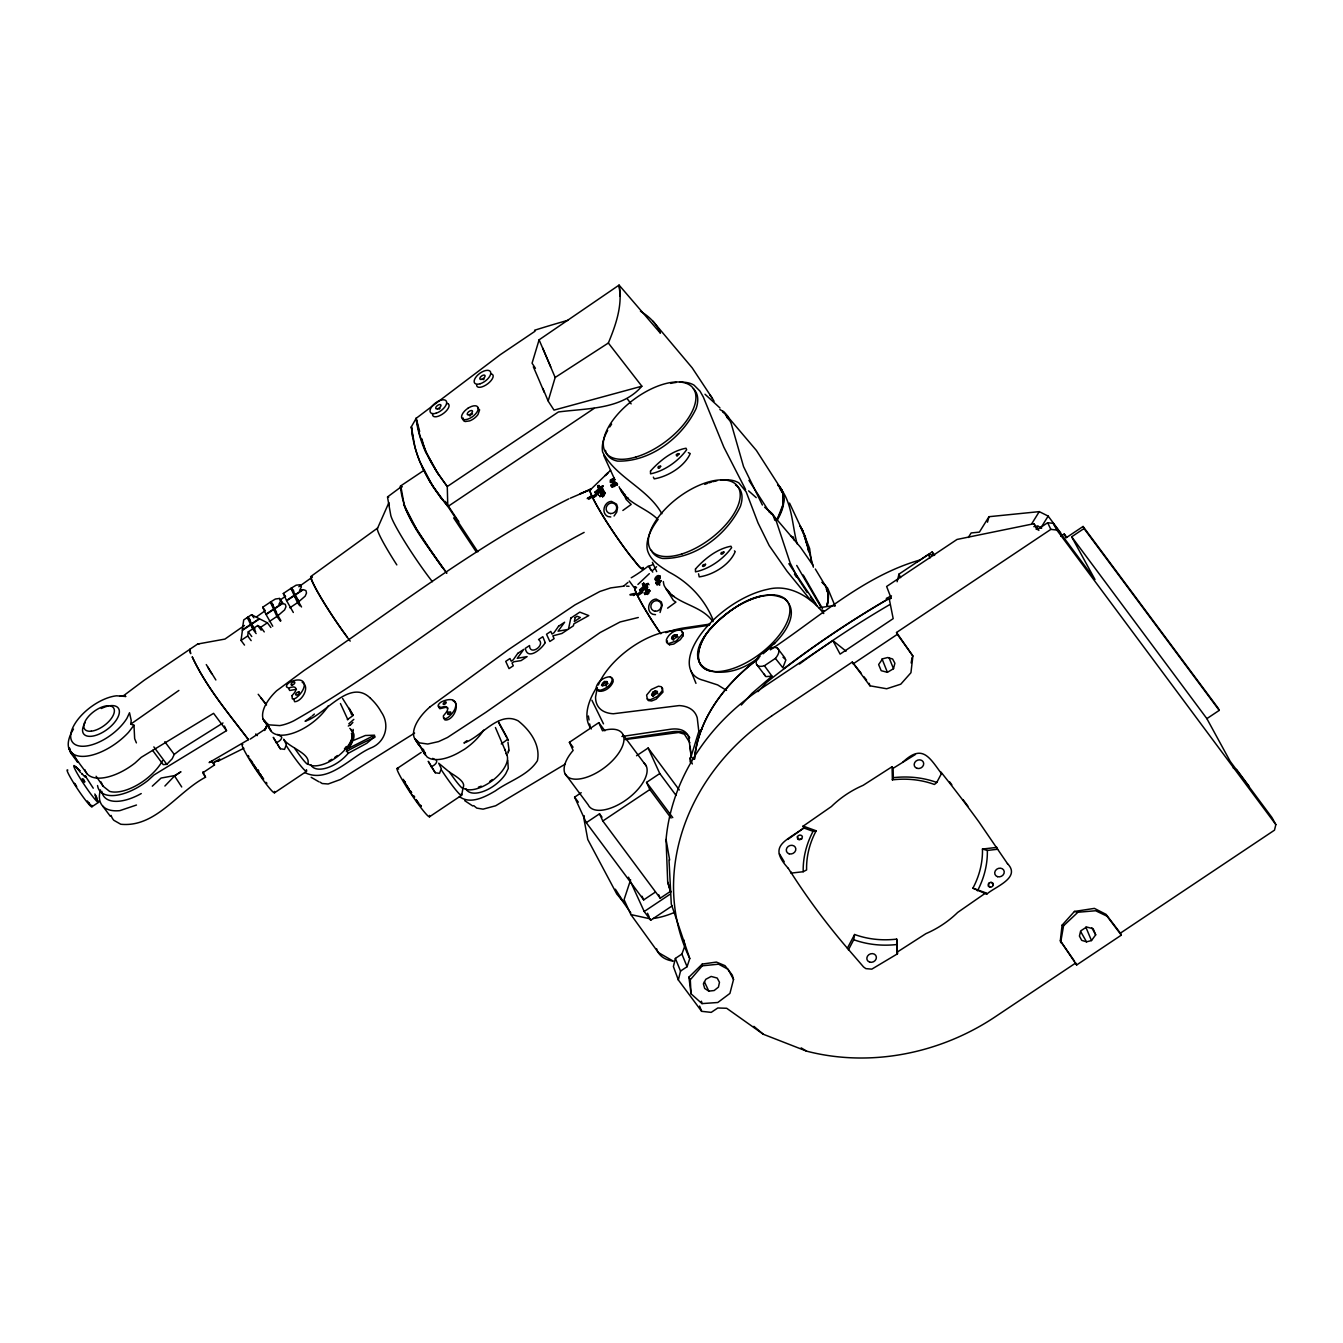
<?xml version="1.0" encoding="UTF-8"?>
<svg xmlns="http://www.w3.org/2000/svg" width="1343" height="1343" viewBox="0 0 1343 1343"><rect width="100%" height="100%" fill="white"/><g stroke="black" fill="none" stroke-linecap="round" stroke-linejoin="round"><path stroke-width="1.5" d="M682.932 635.978L682.177 631.311L680.632 630.169C674.572 629.498 668.545 634.198 666.397 639.688L666.481 642.072L669.536 644.758L673.75 644.069L680.297 639.637L682.932 635.978L683.201 632.704L681.572 631.411M189.883 651.254L190.672 653.638L189.9 649.24L197.639 644.036L224.919 639.083L244.46 625.469M691.024 993.803L690.302 979.752L702.271 965.818L702.288 964.056L716.423 962.075L725.002 965.667L732.304 975.136L733.53 979.5L729.92 993.417L717.8 1002.499L701.986 1003.607L691.024 993.803L688.909 977.15L702.288 964.056M667.337 640.93L667.303 643.179L669.536 644.758M652.916 696.396L652.832 692.233L655.283 690.839L657.6 692.048L651.624 694.667L652.916 696.396L656.139 693.576L657.818 693.576M374.966 736.384L366.807 743.267L348.139 753.356L346.41 749.394L374.563 735.192L365.38 735.494L353.461 740.429L353.562 733.547M612.895 481.482L613.012 482.657M348.777 747.816L352.856 739.808L352.705 731.012M535.437 368.318L532.063 363.214L539.097 339.829L619.073 285.102C622.85 304.928 615.883 324.922 608.345 343.019L555.163 377.467L548.145 401.07L554.004 410.119L641.853 386.213L608.345 343.019M655.837 580.881L657.55 578.044A2.401 1.158 -36.6 0 1 659.195 577.289L660.001 577.423M606.113 686.055L606.918 681.572L604.501 681.522L601.58 685.199L602.47 685.988L604.501 681.522L608.01 683.453L603.762 685.618L601.58 685.199M1060.315 940.771L1062.095 925.176L1074.45 911.444L1094.377 908.388L1106.061 914.365L1120.381 933.15L1121.304 935.148L1076.65 964.979L1060.315 940.771L1074.551 961.286M797.389 836.79L797.624 838.855L799.589 839.761L801.67 838.888L802.409 836.823A2.686 2.333 -24.6 0 0 797.389 836.79L798.43 839.509L801.67 838.888M1120.381 933.15L1274.49 830.159L1275.85 824.602L1056.823 530.049L1050.847 529.377L896.536 632.486L912.887 656.022L910.94 672.725L900.767 684.191L886.665 688.758L869.945 685.803L852.285 662.065L771.503 716.071M993.149 885.373L992.897 883.308L990.933 882.401M288.644 688.606L289.702 690.47L296.45 689.328M614.825 481.936L614.557 483.581L616.521 482.892L616.353 484.051L614.389 484.722L614.187 486.401L612.828 486.871L613.046 485.159L611.099 485.864L612.123 487.24L611.266 484.756L613.214 484.051L613.482 482.422L614.825 481.936L616.017 483.53L614.305 485.528L613.214 484.051M659.111 582.392L658.909 584.087L657.55 584.558L657.768 582.845L655.82 583.55L659.547 579.605L659.279 581.25L661.243 580.579L659.111 582.392L659.715 585.195L657.768 582.845M244.51 645.093L241.035 640.426L242.412 630.371L250.755 624.797L254.347 629.38M610.612 470.235L589.913 490.279A49.993 4.499 56.2 0 0 591.256 494.593L593.119 497.917L596.544 495.617M136.398 742.88L134.653 738.633L133.981 725.254L130.707 724.162L131.228 720.503L129.516 712.747L126.913 718.354A35.506 17.241 -36.6 0 1 85.331 746.137A35.506 17.241 -36.6 0 1 75.007 723.592A35.506 17.241 -36.6 0 1 116.589 695.808L125.873 696.48L123.338 695.875L144.373 680.112L190.118 649.139M251.158 640.645L247.683 635.978L248.27 631.831L252.669 628.91L250.755 624.797M611.099 485.864L611.266 484.756M848.39 949.87L853.745 939.714L854.618 934.493A89.863 78.146 -24.6 0 0 896.688 939.11L897.426 953.849L871.808 969.142L865.849 968.622L863.549 966.943L847.366 948.208A887.471 771.654 -24.6 0 1 790.54 871.775L791.312 873.084L803.198 871.725L806.606 869.928A89.863 78.146 -24.6 0 1 816.158 830.797L803.215 826.113L831.401 806.539A92.617 80.53 -24.6 0 1 863.146 785.319L892.071 766.735L893.112 768.314L893.33 777.681L892.373 779.863A89.863 78.146 -24.6 0 1 934.459 784.48L936.776 782.449L941.443 773.618L940.99 772.091L949.266 782.566A1769.638 1538.692 -24.6 0 1 978.913 821.882L1007.552 863.75M911.158 662.989L912.149 657.214M1060.634 942.635L1063.555 925.78L1077.909 912.25L1095.653 910.755L1107.018 916.178L1121.304 935.148M508.309 751.912L508.594 750.267M293.446 698.645L294.654 701.717C302.074 701.583 310.502 686.558 302.209 682.345M461.69 794.989L463.05 787.905A23.973 2.166 56.2 0 1 449.636 772.275L438.691 763.227L441.327 768.666M698.545 573.83L699.216 576.886C713.2 574.972 729.853 564.731 735.209 551.587L734.436 550.882M827.389 605.592L828.362 594.68L826.348 588.57M826.935 605.458L827.708 602.084M613.869 480.744C613.533 476.95 609.453 482.255 612.828 480.358M658.59 578.43C657.801 575.274 655.166 578.564 656.677 579.236C651.556 582.358 658.473 570.909 660.303 577.759M683.755 939.831L684.947 945.741L681.891 954.05L675.378 958.415L673.397 966.574L678.349 979.987L701.634 1011.329L711.219 1012.37L717.783 1007.989L726.681 1008.274L763.344 1034.278L806.555 1051.133A214.393 186.408 -24.6 0 0 995.146 1016.852L1075.743 962.981L1076.65 964.979M678.349 979.987L680.515 971.09L675.378 958.415M897.124 581.754L898.971 574.132L928.382 554.491L934.527 555.163M678.03 636.649L673.8 638.815L673.464 640.175L671.618 638.412L672.356 636.481L674.539 634.735L676.956 634.769L677.057 635.709L672.356 636.481M893.498 668.713L894.891 663.257L892.625 659.01L887.79 657.516L882.636 658.809L878.624 664.55L881.176 670.677L887.404 672.323L893.498 668.713L889.251 658.204M655.988 582.442L657.096 583.92L660.739 581.217M987.491 522.209L988.985 516.702L1039.264 511.633L1048.161 516.081L1060.668 532.902M676.335 636.901L676.956 634.769M611.149 482.758L612.358 480.794L610.226 482.288L610.36 479.955L614.372 477.957M692.988 758.929L691.125 756.445L698.813 731.398L697.252 717.951A63.591 30.872 -36.7 0 0 692.501 710.262A60.737 29.496 -36.7 0 0 679.205 705.579L613.365 713.754A58.236 28.27 -36.6 0 1 595.57 696.967L597.282 687.784L597.4 690.184L598.961 691.276C605.021 691.897 611.015 687.23 613.147 681.74L613.063 679.357L610.075 676.721C603.981 677.006 597.887 681.27 596.191 687.247L597.232 689.748L600.522 690.218C605.962 688.724 612.475 684.544 612.257 678.265L610.075 676.721M630.622 879.783L624.059 899.676L630.874 914.566L658.255 952.489L673.229 961.118A66.865 32.484 -36.6 0 1 656.559 948.678M680.515 971.09L687.079 966.708L689.765 958.549A214.276 186.308 -24.6 0 1 771.537 716.104M507.939 753.138L509.047 749.847M656.139 693.576L657.012 691.108M388.916 502.584L377.652 528.017L310.686 576.617A47.995 4.314 56.2 0 0 350.187 641.131M264.588 730.307L267.207 724.683M222.988 722.97L180.449 749.663L174.237 754.413L172.223 758.728L166.834 764.352L163.191 764.62L152.582 750.351M264.504 730.491L267.005 725.136M447.169 712.747L447.807 711.404M652.832 692.233L651.624 694.667L653.453 695.154M274.106 608.748L270.917 601.765L275.382 599.012L279.378 598.458L280.821 600.539L278.958 604.249L282.131 603.393L274.106 608.748L276.289 611.938M776.842 520.278L782.885 504.867L782.835 494.476M847.366 948.208L854.618 934.493M439.698 706.317L439.228 707.408A9.149 3.525 -32.5 0 0 439.849 708.718L445.926 707.308L447.823 708.13M777.177 520.194C782.298 511.515 786.713 500.1 781.425 490.514M214.746 761.783L218.724 760.809L219.748 759.03L213.436 762.673L211.489 761.347L209.122 762.589L248.438 739.657C229.368 714.459 206.15 686.978 192.183 656.777C206.302 687.213 228.327 713.083 248.438 739.657M535.085 331.201L500.284 354.686L416.196 418.294L411.361 426.772L412.654 436.844A521.252 234.891 2.7 0 0 419.99 461.958L432.664 486.015L447.924 506.496L477.856 551.822M660.051 612.509L662.284 605.038L661.293 601.832L656.19 599.062C648.669 599.297 645.53 611.082 652.698 614.255L655.502 614.658M968.32 537.485L971.14 532.953L979.4 532.113L988.985 516.702M1031.827 523.619L1039.264 511.633M1036.091 529.226L1037.971 526.204L1041.681 528.068M1040.724 528.084L1048.161 516.081M988.868 883.274L988.498 886.246L990.462 887.169M682.16 634.433L676.268 640.93L668.864 643.515M1091.473 940.57L1095.687 934.829L1093.152 928.718L1086.588 927.006L1080.645 930.934L1079.419 936.088L1081.686 940.335L1086.521 941.829L1091.473 940.57L1085.832 927.106M672.507 639.184L674.539 634.735L677.057 635.709M133.981 725.254L128.542 732.321A42.691 20.733 -36.6 0 1 81.218 756.344A42.691 20.733 -36.6 0 1 73.462 729.115M181.725 786.981L174.573 776.002L180.936 771.755L174.926 775.532L164.904 786.024M263.866 720.184C285.807 751.912 249.093 699.703 269.49 727.755M352.89 722.433L350.456 725.019M773.82 644.086C785.034 633.359 800.378 612.156 784.547 598.777C760.826 586.941 734.42 606.6 717.112 621.775C668.059 668.613 722.517 688.724 760.02 656.358M741.336 705.025L751.996 693.307L771.973 676.15L764.402 665.742A13.312 6.463 -36.6 0 1 756.394 663.979A13.312 6.463 -36.6 0 1 760.373 654.578L769.707 648.35A13.312 6.463 -36.6 0 1 778.42 649.257A13.312 6.463 -36.6 0 1 775.398 658.389L764.402 665.742M757.956 691.628L766.517 682.479A885.977 770.345 -24.6 0 1 887.119 599.7L890.862 598.021M774.995 642.743L763.21 653.756M608.144 472.602L605.072 475.64L607.607 473.139M652.866 570.288L656.559 566.746M649.357 573.646L637.908 584.457M641.853 386.213C621.658 409.85 586.673 408.171 558.386 411.982L447.269 486.535L447.79 506.294L440 496.557A520.496 234.437 2.8 0 1 414.92 446.95L411.361 426.772L412.654 436.844M614.053 516.031L616.756 512.086L617.562 507.352L616.571 504.162L611.468 501.375C603.947 501.611 600.808 513.412 607.976 516.568L610.78 516.971M152.296 786.159L161.093 778.05L174.926 775.532M353.83 719.378L348.794 723.827M805.414 536.999L804.759 535.521L803.853 536.344L805.414 536.999L789.516 503.054M623.454 586.287L627.987 582.392M70.709 752.919L69.383 747.95L70.709 752.919L77.659 762.253L78.448 761.85M660.101 575.727L660.051 578.195M429.861 707.006L508.728 649.458L574.989 604.887L599.901 591.457L610.662 587.915L623.907 586.119M755.354 660.991C724.481 685.031 698.075 719.244 694.432 759.349C698.175 717.766 726.227 682.68 758.694 658.506M602.99 494.207L603.914 495.852L602.587 496.725L603.695 495.567L602.99 494.207L604.803 492.797L604.367 491.941L602.537 493.351L603.057 494.14L605.021 492.831M647.175 594.227L649.089 589.627L647.259 591.038L647.779 591.827L649.743 590.517L648.635 593.522L647.309 594.412L646.453 592.867L644.925 594.647M597.685 486.25L599.23 485.78L600.052 487.576L598.777 488.432L597.685 486.25L598.777 488.432M642.407 583.936L643.952 583.45L642.407 583.936L643.498 586.102M603.057 494.14L601.916 492.109L600.657 493.066L602.117 495.685L599.918 496.591L601.731 495.181L602.453 496.541M599.918 496.591L601.295 494.308M644.64 594.278L646.638 589.778L647.779 591.827M598.189 487.643L599.448 486.67L598.911 485.293M642.911 585.313L644.17 584.339L643.633 582.98M599.968 487.593L601.379 486.519L602.52 488.281L595.805 493.771L594.865 492.209L599.968 487.593L600.774 488.667M597.702 491.185L600.59 488.986L601.966 491.286L598.34 492.243L597.702 491.185L601.093 490.094M602.017 487.895L603.779 491.152L602.017 487.895L603.309 485.763L601.379 486.519M594.865 492.209L602.973 489.943M644.69 585.279L646.101 584.188L647.242 585.951L640.527 591.457L639.587 589.896L644.69 585.279L645.496 586.354M649.022 584.776L648.031 583.45L646.101 584.188M642.424 588.855L645.311 586.673L646.688 588.973L643.062 589.913L642.424 588.855L645.815 587.781M639.587 589.896L646.268 588.721L647.695 587.63L646.738 585.582L648.031 583.45M592.246 496.759L597.165 493.032L598.256 494.476M597.165 493.032L597.568 493.888L592.649 497.632A50.077 4.499 56.2 0 0 605.827 520.614L608.261 524.425A50.715 4.566 56.2 0 0 640.242 567.418L641.484 568.593A50.698 4.566 56.2 0 0 643.23 567.418C641.232 572.722 633.51 558.016 631.042 556.673A50.044 4.499 56.2 0 1 605.827 520.614A50.698 4.566 56.2 0 1 592.028 496.306L587.21 498.589L591.659 495.517A50.698 4.566 56.2 0 1 590.903 489.372L570.271 498.203M636.968 594.445L641.887 590.702L642.978 592.162L637.841 595.604L635.978 592.263A49.993 4.499 56.2 0 1 634.635 587.965L635.071 587.042L636.548 587.714M387.674 496.826L400.953 486.989M348.29 726.059L350.405 724.767M770.378 649.827C818.491 618.082 863.331 576.164 919.854 560.031M501.275 743.938L507.855 739.187M589.997 489.624L590.97 489.507M787.77 839.459L803.836 827.976L813.069 831.317L816.158 830.797M803.836 827.976L803.215 826.113L803.836 827.976C784.748 841.708 767.743 845.956 788.375 868.451M256.362 616.991L264.856 610.947M280.133 600.052L285.236 596.426M298.834 586.74L312.415 577.054A46.971 4.23 56.2 0 0 319.718 595.436A46.971 4.23 56.2 0 0 347.249 637.069M347.333 719.63L352.386 716.037M996.959 847.383L982.455 849.045A89.863 78.146 -24.6 0 1 972.903 888.176L986.702 894.186C994.441 886.934 1021.603 877.886 1007.435 863.583M178.888 690.436L130.707 724.162M308.789 718.606L305.079 721.225C324.956 715.399 349.65 677.493 370.483 698.293M986.702 894.186L985.863 892.86L957.677 912.434A92.617 80.53 -24.6 0 1 925.915 933.654L896.99 952.237L897.426 953.849L896.688 939.11M277.464 616.084L284.582 609.923L285.975 606.7L285.304 604.333L282.718 603.41L274.257 609.067L280.939 620.751M298.045 602.319L305.163 596.158L306.506 593.069L305.952 590.601L303.333 589.627L294.839 595.302L301.52 606.986M306.422 771.436L274.509 792.806M461.404 795.425L429.491 816.796M255.606 631.579L251.41 624.344L259.602 618.871L267.391 622.799L270.866 627.483M299.069 601.782L294.285 595.671L286.647 600.791L293.328 612.475M447.924 506.496L594.143 408.39M588.687 499.361L592.582 496.759L592.934 497.548L591.659 495.517M203.011 771.755L205.513 777.228C177.444 791.866 155.704 827.792 120.786 824.249L113.87 820.321A49.003 23.788 -36.6 0 1 111.116 815.386M633.527 595.553L636.381 593.186A50.698 4.566 56.2 0 1 636.448 587.546M400.466 486.065L424.489 470.016M247.364 617.495L243.721 619.929L242.26 630.018L250.57 624.461L247.364 617.495L250.839 622.162M251.259 624.008L248.052 617.025L251.577 614.674L259.216 618.703L251.259 624.008L254.7 628.692M270.363 602.134L273.552 609.118L265.914 614.221L262.708 607.237L270.363 602.134L273.838 606.801M290.944 588.368L294.151 595.369L286.495 600.472L283.306 593.488L290.944 588.368L293.261 591.491M294.705 594.999L302.712 589.644L299.539 590.5L301.403 586.908L300.077 584.742L296.132 585.195L291.498 588.016L297.945 599.75M253.29 628.474L257.705 625.519L260.777 627.231L264.252 631.898M241.035 640.426L247.683 635.978M260.777 627.231L267.391 622.799M269.272 621.557L276.91 616.437L273.703 609.437L266.065 614.557L272.747 626.224M289.853 607.791L297.491 602.688L294.285 595.671M91.995 806.707L98.61 802.275M597.954 486.619L599.23 485.78M599.482 495.718L601.798 494.996L601.311 493.939L602.571 493.099M603.427 494.812L605.34 493.536L604.367 491.941M250.218 739.103L266.233 728.41M213.436 762.673L214.494 764.973L202.726 772.829L205.513 777.228M643.062 589.913L646.168 587.831L644.925 585.817M644.204 593.405L646.52 592.666L646.033 591.625L647.292 590.786M397.243 768.431L421.215 752.399M421.836 749.528L424.254 753.121L425.093 752.567M424.623 753.927L425.462 753.356L415.138 739.17L426.889 756.747A37.99 18.449 -36.6 0 0 458.232 752.919L464.527 749.243A38.393 18.651 -36.6 0 0 483.698 730.105M598.793 722.652L602.52 730.793A35.069 17.023 -36.6 0 1 620.886 749.528A35.069 17.023 -36.6 0 1 576.5 779.192A35.069 17.023 -36.6 0 1 573.125 750.452L569.398 742.31L598.793 722.652L604.887 730.844M916.614 562.331L932.176 551.923L934.543 555.112M655.266 892.155L643.7 899.877L586.287 822.671L574.603 797.154L581.217 792.723M636.532 755.756L648.115 748.017L679.306 789.986M846.04 651.17L832.912 640.645L760.44 689.077A207.947 180.818 -24.6 0 0 666.061 839.493L667.689 882.049L670.543 892.021M698.813 731.398L702.271 729.064M586.287 822.671L599.515 813.824L602 817.182M671.064 818.088L649.844 789.55L646.554 782.381L659.782 773.534L648.115 748.017M690.168 762.018L690.084 758.124L691.292 756.344M1060.785 536.26L1064.244 533.96L1066.023 537.855L1083.079 526.473L1084.019 528.538L1071.664 536.797L1094.981 579.538L1053.197 523.334L1047.658 522.729L1037.316 529.629L1033.892 523.72L957.022 539.45L886.632 586.471L891.114 598.172L889.335 599.364L893.179 618.636L840.097 654.108L832.912 640.645M670.677 891.232L660.219 898.215L602.806 820.993L649.844 789.55M853.074 663.912L897.342 634.332L896.536 632.486M672.239 905.837L650.7 920.224L644.22 911.511L670.023 894.27M1275.85 824.602L1271.989 817.568L1230.205 761.363L1206.87 718.639L1219.226 710.38L1218.286 708.315L1083.079 526.473M622.867 510.474L631.193 504.431L626.14 499.445L622.581 491.504M667.589 608.161L675.915 602.117L673.414 600.455L668.478 592.548M414.618 733.093L340.551 779.46L328.145 783.993L322.169 783.523L320.054 782.146M565.336 764.033L495.668 805.766L483.06 809.158L476.748 808.1L473.71 805.615M893.112 768.314L915.439 754.447M902.714 762.304C922.087 743.804 929.037 756.697 941.443 773.618M224.399 726.043L226.514 730.659L154.009 774.961L148.032 780.434A42.691 20.733 -36.6 0 1 97.552 785.521M584.138 532.399C481.936 586.371 394.271 663.727 293.848 720.788A37.117 18.063 -36.7 0 1 279.764 725.589L268.751 724.834L263.681 720.419M218.724 760.809L243.872 748.252M886.296 598.39L891.467 595.872M568.777 498.857C474.599 546.081 391.216 611.703 304.173 670.409L276.591 690.806A37.117 18.063 -36.7 0 0 265.377 705.243A36.966 17.946 -36.7 0 0 263.48 709.859A37.05 17.996 -36.6 0 0 262.808 717.951L263.312 719.63M590.316 489.255L580.126 493.804L590.903 489.372M649.559 566.007L653.034 564.496M136.482 805.028L119.812 810.635A49.439 24.006 -36.6 0 1 100.49 789.885M656.845 584.91L658.775 584.188M761.632 596.023C741.924 601.11 724.33 613.063 711.119 628.373C699.636 638.966 688.959 667.421 711.756 671.332A53.888 26.172 -36.6 0 0 778.151 636.498A53.888 26.172 -36.6 0 0 773.048 594.865L767.592 595.05M771.973 676.15L765.913 676.62L757.15 665.171M613.214 480.005L614.691 479.585M657.936 577.691L659.413 577.272M597.434 493.368L602.352 492.109L601.546 491.034M636.599 593.505C634.803 595.772 622.581 595.285 636.381 593.186M710.145 624.042L683.436 628.02A77.071 37.436 -36.6 0 0 665.809 632.671M819.012 607.758L829.286 606.23A46.887 22.781 -36.6 0 1 834.943 605.811M709.44 625.2L668.495 631.328A58.236 28.27 -36.6 0 0 598.323 684.997M621.91 736.501L670.056 729.316A41.885 20.346 -36.6 0 1 689.026 739.59L691.125 756.445M625.754 738.7L671.903 731.801A41.885 20.346 -36.6 0 1 689.731 737.811M625.049 739.59L678.651 732.489L684.376 734.168L689.782 742.662M101.01 781.895L102.991 786.058L96.108 776.271M982.455 849.045L987.34 850.438L997.664 849.246M708.802 991.134L714.157 990.53L718.438 987.122L719.479 982.304L717.212 978.057L711.152 976.445L705.797 979.299L703.396 983.865L704.689 988.448L708.802 991.134L704.42 981.834M638.294 617.495L620.08 621.977L600.052 632.587L485.73 712.411L447.42 737.508L438.607 741.588L427.762 744.039L419.335 742.847L414.45 738.197A36.899 17.929 -36.6 0 1 429.861 706.989M1033.825 526.624L1037.971 526.204M702.271 965.818L718.589 964.19L728.141 969.31L733.53 979.5M774.122 595.1C751.811 594.613 731.633 607.993 716.138 622.9C702.893 633.527 686.072 665.658 711.756 671.332M123.338 695.875L125.033 695.926L123.455 695.691A42.691 20.733 -36.6 0 0 120.098 696.194M626.459 586.136L629.011 586.287M602.319 683.285L607.019 682.513L606.918 681.572M349.801 728.359A27.615 13.413 -36.6 0 1 339.729 754.766A27.615 13.413 -36.6 0 1 307.866 763.798C311.089 753.389 288.661 747.514 283.692 739.238L286.344 744.677M671.618 638.412L673.8 638.815M630.874 914.566L650.062 918.813L650.7 920.224M1074.45 911.444L1077.909 912.25M197.639 644.036L198.764 644.304M989.287 886.9L990.328 887.169A2.669 2.317 -24.6 0 0 992.913 883.308M688.355 452.625L690.235 453.581C684.51 466.491 668.143 476.496 654.242 478.863L653.353 477.151M452.725 700.509C461.186 704.219 452.86 721.309 444.969 719.949A9.132 5.355 -34.1 0 1 444.063 717.917M477.554 407.886L479.602 409.867L477.99 414.534A9.77 4.7 -36.6 0 1 474.079 418.445L472.87 419.268A10.408 5.003 -36.6 0 1 469.614 420.896L465.333 421.517A10.425 4.936 -36 0 1 463.587 420.644A9.871 4.667 -35.8 0 1 463.016 419.117A9.77 4.7 -36.6 0 1 463.083 417.942M972.903 888.176L985.863 892.86M435.266 772.745A29.11 2.619 56.2 0 1 428.249 761.313L435.266 772.745L439.514 773.367L441.041 769.371A29.076 2.619 56.2 0 0 461.421 793.713M276.91 743.434A29.076 2.619 56.2 0 1 273.267 737.341L280.284 748.756L284.531 749.377L286.059 745.382A29.076 2.619 56.2 0 0 306.422 769.724M783.003 657.197L785.89 659.9L782.835 667.756L775.398 658.389M1062.095 925.176L1063.555 925.78M432.631 758.392L434.209 759.08M277.648 734.403L281.61 736.887A4.432 2.149 -36.6 0 1 280.016 740.413A4.432 2.149 -36.6 0 1 275.634 742.511M790.591 536.109L793.394 537.032L793.948 539.869M822 609.957L824.182 611.031M1233.193 767.944L1236.752 769.724L1249.259 786.528M318.828 781.76L311.19 777.328M719.865 409.514L723.86 411.898L727.872 416.531L731.163 423.398L743.552 466.609L762.388 505.035M764.603 507.201L772.645 514.184L776.187 520.849L790.204 563.103L797.826 578.061L807.227 592.548M472.753 805.985L464.695 800.663M801.167 1047.876L806.555 1051.133M449.636 772.275C454.169 775.297 467.011 782.18 462.865 787.787A27.615 13.413 -36.6 0 0 493.418 779.813A27.615 13.413 -36.6 0 0 505.975 753.49M726.529 690.403L717.666 684.93L703.379 680.313A65.303 31.712 -36.6 0 1 699.938 635.44A65.303 31.712 -36.6 0 1 767.457 589.376C789.365 583.617 810.601 596.896 823.763 613.55M304.609 772.477C328.296 784.396 350.338 756.915 370.5 748.101C385.475 742.528 390.326 725.035 381.278 712.025A64.145 52.78 4.1 0 0 370.467 698.31M459.356 796.55C470.386 804.944 485.159 796.869 495.399 790.876C509.215 780.803 528 775.566 537.418 760.709C540.675 744.929 529.948 730.105 518.129 720.822C498.354 710.632 481.482 737.089 463.923 742.998A38.578 17.845 -36.5 0 0 466.944 740.648M102.907 786.075L109.572 791.363A37.285 18.114 -36.6 0 0 162.537 760.658M753.876 1026.354L763.344 1034.278M657.919 519.489C645.966 507.385 625.804 503.474 619.106 486.737M777.597 484.974C792.37 500.301 791.799 524.106 797.087 543.797M748.605 490.866L756.21 497.632M705.008 394.238L719.982 407.987M265.981 782.314L266.955 783.204M408.826 788.878L409.044 789.734M622.967 492.68L625.536 495.131M86.103 776.607L85.163 775.717L93.255 788.207M822.336 582.644L827.674 588.2L835.027 605.928M768.632 510.978L770.832 513.278M722.618 411.042L727.872 416.531M712.915 621.708C700.878 603.981 673.985 604.703 664.147 585.548A65.438 31.93 -34.9 0 1 663.341 581.536M771.503 513.227L800.462 547.239L813.22 565.638M726.798 415.558L756.394 450.442L782.079 490.464M255.858 768.23L253.525 764.721M624.629 903L616.857 894.136L587.781 839.509L584.071 819.515A146.588 71.196 -36.6 0 1 584.289 815.789M667.018 589.476L669.737 592.599M255.774 733.966L257.218 735.662M652.95 321.229L692.199 367.864L712.193 398.099M810.937 600.556L786.981 571.161L769.203 545.594L758.006 522.88L746.137 491.79L738.868 482.909A57.934 28.136 -36.6 0 0 724.364 479.837A57.867 28.119 -36.6 0 0 720.771 480.156M266.518 704.874L258.192 694.281M211.489 761.347L214.494 764.973M250.57 624.461L254.263 628.977M661.881 513.731C647.611 488.197 615.665 477.453 602.638 452.071A57.9 28.119 -36.6 0 1 607.657 430.465M342.566 698.444L353.276 715.55L349.113 708.214L351.631 714.778M656.391 579.941L657.667 581.502M622.716 900.666L615.346 889.184M419.553 804.742L415.86 799.958M266.233 704.588L260.794 697.739M405.066 782.079L404.377 781.307L404.881 782.432M253.844 764.889L255.925 768.045M630.807 912.938L618.989 896.033M852.285 662.065L861.383 673.514M863.985 676.788L866.588 680.062M616.353 484.051L617.327 485.259M614.389 484.722L615.396 485.981M226.514 730.659L213.587 713.334L141.267 757.301L135.072 762.992A42.691 20.733 -36.6 0 1 84.945 769.791M400.466 486.703C403.706 520.396 428.686 546.299 446.766 573.176M777.463 648.216L785.034 658.02M816.846 605.609L810.45 597.031M418.663 803.03L416.75 800.495M949.551 781.777L951.868 784.816M627.416 399.022L631.143 403.874M263.211 779.058L255.556 768.28A16.788 1.528 56.2 0 1 250.621 760.256L249.764 758.677M440.017 496.591L442.367 499.646M263.681 779.024L259.165 772.913M416.045 800.008L416.985 801.066L416.196 799.572M597.568 493.888L598.676 495.349M815.738 603.578L788.861 563.691M280.821 600.539L283.138 603.628M963.015 799.589L967.917 806.136M294.151 595.369L297.609 599.985M273.552 609.118L275.886 612.223M1084.019 528.538L1219.226 710.38M1071.664 536.797L1206.87 718.639M1064.244 533.96L1066.745 537.318M1033.892 523.72L1038.878 530.418M616.521 482.892L617.562 484.303L615.631 485.024L613.482 482.422M613.046 485.159L614.053 486.519M600.203 488.147L601.966 491.286M600.657 493.066L601.311 493.939M652.782 572.118L648.283 566.074A71.498 34.733 -36.6 0 1 631.227 577.792M658.204 580.092L660.353 582.711M657.936 581.737L659.027 583.198M649.089 589.627L650.062 591.205M645.379 590.752L646.033 591.625M646.017 591.994L647.309 594.412M629.279 581.032L633.778 587.092M659.782 773.534L676.016 795.358M623.102 734.873L646.268 766.014M646.554 782.381L672.776 817.635M569.398 742.31L573.041 747.212M565.034 773.686L588.184 804.81A35.069 17.023 -36.6 0 0 627.382 799.001A35.069 17.023 -36.6 0 0 644.17 763.16M574.603 797.154L578.346 802.191M425.11 754.816L424.338 753.759M291.498 588.016L293.815 591.121M297.491 602.688L299.808 605.811M283.306 593.488L285.606 596.594M270.917 601.765L273.233 604.87M276.91 616.437L280.385 621.121M262.708 607.237L265.024 610.36M251.577 614.674L253.894 617.797M257.705 625.519L261.18 630.186M248.052 617.025L250.369 620.147M252.669 628.91L256.144 633.577M248.27 631.831L251.745 636.515M264.621 720.906L269.12 726.966M164.82 741.722L174.237 754.413M153.857 746.909L166.834 764.352M68.711 748.521L75.644 757.872M71.129 752.298L87.329 774.088M102.723 806.085L110.277 816.242M725.589 414.987L727.033 416.951M779.544 488.046L782.062 492.176M279.378 598.458L281.661 601.58M413.762 795.727L414.718 797.054M897.342 634.332L912.887 656.022M260.257 774.189L261.214 775.582M274.257 609.067L276.507 612.223M75.712 785L74.335 783.271L76.702 786.629M441.948 566.947L416.632 529.36L403.588 504.095M251.41 624.344L254.75 629.112M257.738 770.278L258.897 771.923M412.385 795.056L414.148 797.574M409.531 790.49L410.975 792.286L410.639 791.514M261.046 776.019L260.055 774.525M769.505 512.287L748.924 480.341M257.974 769.74L258.712 770.815M425.916 452.658A519.472 232.557 3.5 0 1 416.061 418.277L419.855 435.485L426.268 452.641L436.727 471.762L447.269 486.535C436.71 472.014 425.765 456.905 421.987 438.96M82.208 774.374L81.722 773.367L85.113 777.093M794.452 574.166L796.483 577.154M453.615 517.878L476.077 551.654M215.87 679.978L206.268 664.584M256.278 768.649L257.705 770.798M646.738 585.582L647.595 586.874M644.17 584.339L644.774 585.263M409.816 790.423L411.227 792.588M88.806 802.61L90.015 804.709L87.379 800.982M410.622 791.027L411.713 792.739M438.12 473.928L426.268 452.641M415.491 739.959L418.915 745.315M410.253 791.85L403.236 779.309M820.875 607.002L796.718 565.437M788.291 868.333L791.312 873.084M822.453 608.497L803.232 575.022M407.097 786.008L408.692 788.626M779.444 853.846L784.245 861.786M207.611 666.883L211.674 673.682M252.837 763.227L251.124 760.356M815.302 568.996L826.768 588.083M621.54 490.363L622.749 492.394M430.062 481.868L422.273 467.196M1080.83 931.841L1086.521 941.829M745.6 489.574L723.843 447.152L703.296 396.974L699.988 391.132L694.062 385.172A57.967 28.153 -36.6 0 0 679.776 382.151M1091.876 927.929L1095.687 934.829M662.368 687.918L662.972 692.115L656.106 699.199L651.624 700.979L648.233 700.542L647.276 698.796M498.79 722.987L508.393 740.547M498.303 721.493L506.848 737.156M1053.197 523.334L1056.823 530.049M495.433 727.537L505.304 750.552M340.451 703.547L347.871 719.714M688.909 977.15L690.302 979.752M802.862 530.905L800.143 526.137L803.685 534.296M726.613 416.397L727.738 418.647M602.537 493.351L601.916 492.109M647.259 591.038L646.638 589.778M591.894 700.24L603.494 723.86M713.334 620.617C705.092 599.633 689.144 582.56 669.2 572.202C660.739 566.847 650.885 560.988 647.628 550.848A57.867 28.119 -36.6 0 1 657.751 519.875M614.976 479.988L603.712 455.395M1047.658 522.729L1050.847 529.377M641.887 590.702L642.29 591.558L637.371 595.302A50.077 4.499 56.2 0 0 650.549 618.284A50.698 4.566 56.2 0 0 660.269 633.04M652.396 562.331L656.693 571.598M802.09 529.176L809.628 548.532L811.441 561.978M932.176 551.923L933.838 555.549M928.382 554.491L929.977 557.983M898.971 574.132L900.582 577.624M649.089 566.259L650.751 569.885M646.168 587.831L646.688 588.973M602.117 495.685L602.587 496.725M658.574 894.623L660.219 898.215M642.021 896.234L643.7 899.877M647.494 913.223L649.206 916.95M599.515 813.824L602.806 820.993M628.507 877.18L644.22 911.511M435.988 759.55L436.593 760.877A4.432 2.149 -36.6 0 1 434.998 764.402A4.432 2.149 -36.6 0 1 430.633 766.5M76.316 759.332L77.659 762.253M539.097 339.829L555.163 377.467M542.69 348.022L550.714 366.857M248.321 755.538L248.959 757.066M542.891 388.396L547.978 400.65M681.891 954.05L687.079 966.708M690.789 670.543L695.959 683.369M882.015 658.859L887.404 672.323M988.498 886.246L988.23 884.248A2.669 2.317 -24.6 0 1 992.124 882.653M690.084 758.124L692.333 763.966M699.619 1006.058L701.634 1011.329M826.432 589.04L827.338 591.474M689.765 958.549L671.282 904.057L669.015 859.973M764.335 674.186L764.855 675.596M504.85 749.293L506.831 754.884M804.877 537.401L808.704 550.915M805.263 539.047L807.328 545.594M804.759 535.521L813.388 567.199M667.689 882.049L670.795 892.054M419.654 431.422L416.196 418.294M869.19 683.335L869.945 685.803M507.755 760.289L508.258 768.465L505.791 773.686A25.735 13.077 -36.8 0 1 483.799 791.245A25.735 13.077 -36.8 0 1 465.87 788.744M701.415 1001.19L701.986 1003.607M807.814 547.306L808.704 551.704M353.108 729.383L353.276 730.34M401.322 488.97L404.193 504.951A49.087 4.415 56.2 0 0 446.631 572.89M666.061 839.493L669.653 860.024M588.368 715.987L589.04 719.982M589.695 723.961L590.366 727.956M507.956 742.259L508.863 748.84M690.084 746.322L690.772 752.617M620.231 296.283L619.073 285.102L660.403 333.198A140.713 68.493 -13.5 0 0 640.426 311.207M827.943 594.126L828.144 597.971M892.071 766.735L892.373 779.863M655.283 690.839L655.317 692.434M821.983 582.174A64.968 31.561 -36.6 0 1 826.868 605.743M660.806 633.795A50.044 4.499 56.2 0 1 650.549 618.3A50.698 4.566 56.2 0 1 636.733 593.992M768.733 510.558A64.968 31.561 -36.6 0 1 774.743 520.245M674.253 596.477A64.968 31.561 -36.6 0 1 665.977 588.503M141.233 793.562A42.691 20.733 -36.6 0 1 101.799 791.262M110.462 705.663A21.606 10.492 -36.6 0 1 116.74 719.378A21.606 10.492 -36.6 0 1 91.458 736.283A21.606 10.492 -36.6 0 1 85.18 722.568M101.296 708.516A21.606 10.492 -36.6 0 1 108.8 705.914M91.677 805.229A22.193 1.998 56.2 0 1 78.918 791.01A22.193 1.998 56.2 0 1 67.838 770.11M98.291 800.814A22.193 1.998 56.2 0 1 90.015 792.941A22.193 1.998 56.2 0 1 74.688 768.582A22.193 1.998 56.2 0 1 80.546 772.594M94.816 793.998A22.193 1.998 56.2 0 1 96.998 797.977M439.111 409.195A3.106 1.511 -36.6 0 1 440.017 408.457M469.916 416.061A3.106 1.511 -36.6 0 1 470.654 415.172M471.561 414.433A3.106 1.511 -36.6 0 1 472.551 413.913M400.499 486.77A27.548 2.485 56.2 0 1 402.245 486.871M401.339 486.77A26.222 2.367 56.2 0 1 401.557 486.837M388.664 497.313A25.399 2.283 56.2 0 0 387.506 497.078L390.712 514.99A48.197 4.331 56.2 0 0 432.396 581.704M389.352 505.774A66.395 5.993 56.2 0 1 388.933 504.179M458.903 521.823A50.178 1.276 55.8 0 1 445.322 501.409M396.823 564.899A50.883 4.583 56.2 0 1 377.652 528.017M709.792 394.842A153.404 74.503 -36.6 0 1 714.056 401.272M440.336 496.557A521.537 235.025 2.7 0 1 430.331 481.852M490.749 373.891A9.787 4.23 -36.3 0 1 487.761 383.762A9.787 4.23 -36.3 0 1 476.681 384.618M448.075 403.739A9.787 4.264 -36.3 0 1 442.149 414.332A9.787 4.264 -36.3 0 1 432.681 413.56M446.648 403.353A9.787 4.264 -36.3 0 1 447.655 403.555M534.548 330.26A576.197 280.788 -13.5 0 1 567.82 320.322M533.322 366.79A400.65 12.943 70.2 0 1 544.234 392.391M483.211 379.716A3.106 1.511 -36.6 0 1 484.118 378.978M799.454 664.046A885.608 770.026 -24.6 0 1 889.486 604.753M783.724 668.78A887.757 769.841 -24.7 0 1 887.035 599.549M673.565 912.787A66.848 32.467 -36.6 0 1 653.336 918.478M591.356 728.947A77.071 37.436 -36.6 0 1 596.091 688.355M280.284 748.756A29.076 2.619 56.2 0 1 277.732 744.744M308.067 763.915A23.973 2.166 56.2 0 1 294.654 748.286M346.309 746.507A25.752 12.507 -36.6 0 1 344.429 748.874M337.362 755.538A25.752 12.507 -36.6 0 1 334.676 757.502M331.889 759.282A25.752 12.507 -36.6 0 1 329.052 760.826M274.509 791.43A29.076 2.619 56.2 0 1 257.218 771.57A29.076 2.619 56.2 0 1 242.781 744.509M348.139 753.356A25.752 13.077 -36.8 0 1 326.702 767.978A25.752 13.077 -36.8 0 1 310.888 764.771M346.293 751.56A209.34 107.071 -36.7 0 1 374.882 737.324M351.094 730.021A27.632 13.413 -36.6 0 1 348.66 748.152M351.446 733.496A25.752 12.507 -36.6 0 1 346.41 749.394M328.363 705.696A37.503 18.214 -36.6 0 1 296.568 731.834A37.503 18.214 -36.6 0 1 270.077 729.635M314.38 714.04A37.688 17.442 -36.5 0 1 312.164 715.97M311.056 716.86A37.688 17.442 -36.5 0 1 308.789 718.606M778.94 485.948A64.968 31.561 -36.6 0 1 776.254 520.832M628.44 498.27A64.968 31.561 -36.6 0 1 620.466 488.768M722.719 411.982A64.968 31.561 -36.6 0 1 729.4 420.275M613.365 480.005A2.401 1.158 -36.6 0 1 614.473 479.602M693.307 388.715A54.341 26.39 -36.6 0 1 696.127 408.557C682.261 437.549 650.415 462.076 617.444 461.102A54.341 26.39 -36.6 0 1 605.441 450.375M609.739 426.973A57.9 28.119 -36.6 0 1 611.619 424.17M670.61 383.41A57.9 28.119 -36.6 0 1 676.268 382.419M987.34 850.438A94.094 81.822 -24.6 0 1 977.469 890.845M897.208 944.482A94.094 81.822 -24.6 0 1 853.745 939.714M803.198 871.725A94.094 81.822 -24.6 0 1 813.069 831.317M893.33 777.681A94.094 81.822 -24.6 0 1 936.776 782.449M735.511 485.041A53.888 26.172 -36.6 0 1 740.664 490.766A53.871 26.172 -36.6 0 1 740.379 506.445C726.613 535.102 695.17 559.259 662.552 558.453A53.888 26.172 -36.6 0 1 651.355 550.311M704.756 484.353A57.867 28.119 -36.6 0 1 707.56 483.329M708.919 482.876A57.867 28.119 -36.6 0 1 711.672 482.036M713.032 481.667A57.867 28.119 -36.6 0 1 716.977 480.76M769.371 511.482A66.16 31.963 -38.3 0 1 771.318 514.084M424.27 753.138A37.99 18.449 -36.6 0 1 423.498 749.31M492.344 779.544A25.752 12.507 -36.6 0 1 489.658 781.492M481.214 786.125A25.752 12.507 -36.6 0 1 478.41 787.166M429.508 815.419A29.076 2.619 56.2 0 1 410.992 793.763A29.076 2.619 56.2 0 1 398.636 769.119M405.032 782.499A17.476 1.947 54.3 0 1 404.26 781.022M705.545 564.295L705.041 565.437A1.779 0.856 -36.6 0 1 702.825 566.393A1.779 0.856 -36.6 0 1 703.245 564.715L705.545 564.295M723.927 552.023L723.424 553.148A1.779 0.856 -36.6 0 1 721.208 554.122A1.779 0.856 -36.6 0 1 721.611 552.443L723.927 552.023M662.401 688.405L662.133 690.856L657.466 696.429L650.297 699.753L647.376 699.233L646.621 695.12L651.271 689.53L658.439 686.223L661.377 686.743L662.401 688.405M660.672 466.256C658.372 471.511 656.022 465.182 660.672 466.256M679.038 453.968L677.023 456.167L676.184 454.891A1.88 0.907 -36.6 0 1 678.198 453.598L679.038 453.968M456.016 704.941L455.059 708.684A17.761 8.629 -36.6 0 1 448.814 716.86A4.13 1.998 -36.6 0 1 443.543 718.069L443.375 715.886L445.876 712.831A7.991 3.878 -36.6 0 0 443.123 706.821L439.648 707.744L438.204 706.401A4.13 1.998 -36.6 0 1 441.847 701.667A17.761 8.629 -36.6 0 1 453.145 700.139L455.361 701.986L456.016 704.941M95.353 795.576L97.082 800.126L95.353 795.576M570.825 618.099L568.492 629.078L573.411 625.804L573.83 623.874L588.771 615.598L579.807 612.123L570.825 618.099M575.173 617.545L574.334 621.507L580.327 617.511L577.104 616.252L575.173 617.545M545.224 642.609C541.884 648.82 527.581 661.075 525.281 648.367L529.545 645.53C529.612 656.458 546.198 645.06 538.543 639.553L542.807 636.716L545.224 642.609M291.985 695.64L292.321 698.813A4.432 2.149 -36.6 0 0 296.148 697.89L298.784 695.556A17.761 8.629 -36.6 0 0 303.837 682.781A17.761 8.629 -36.6 0 0 292.186 681.17L289.165 682.63A4.432 2.149 -36.6 0 0 286.529 686.928L288.527 688.069L291.549 687.146A7.991 3.878 -36.6 0 1 294.251 693.038L291.985 695.64M650.516 471.007L650.532 473.844C664.567 470.973 678.265 461.237 686.676 449.704L686.021 448.243C672.155 450.677 659.799 460.783 650.516 471.007M695.473 568.996L695.489 571.849C709.524 568.895 723.172 559.208 731.633 547.692L730.961 546.232C717.128 548.8 704.722 558.654 695.473 568.996M84.71 781.844C79.724 780.971 82.678 775.297 84.71 781.844M517.76 653.37L513.194 659.883L511.196 661.209L509.987 658.54L505.723 661.377L509.031 668.613L513.295 665.775L512.019 663.006L513.899 661.746L521.084 660.605L527.111 656.593L517.256 658.322L523.804 649.357L517.76 653.37M558.57 626.241L554.004 632.738L552.007 634.064L550.798 631.411L546.534 634.249L549.841 641.484L554.105 638.647L552.829 635.86L561.894 633.476L567.921 629.464L558.067 631.193L564.614 622.229L558.57 626.241M468.103 408.171L466.424 409.397A9.77 4.751 -36.6 0 0 464.242 419.654A9.77 4.751 -36.6 0 0 477.739 410.639A9.77 4.751 -36.6 0 0 469.379 407.416L468.103 408.171M299.069 692.014L298.448 691.947A2.216 1.074 -36.6 0 0 295.628 694.281A2.216 1.074 -36.6 0 0 297.945 694.532A2.216 1.074 -36.6 0 0 299.069 692.014M76.299 767.34L79.757 770.58L76.299 767.34M421.148 806.102L420.359 805.112L421.148 805.985M655.334 611.266A5.54 5.087 -45.8 0 0 661.075 603.611A5.54 5.087 -45.8 0 0 651.993 602.99A5.54 5.087 -45.8 0 0 655.334 611.266M91.223 731.196A17.929 8.696 -36.6 0 0 114.39 710.984A17.929 8.696 -36.6 0 0 91.71 713.284A17.929 8.696 -36.6 0 0 91.223 731.196M437.6 408.809A3.106 1.511 -36.6 0 0 440.907 405.015A3.106 1.511 -36.6 0 0 436.492 406.392A3.106 1.511 -36.6 0 0 437.6 408.809M469.143 414.786A3.106 1.511 -36.6 0 0 472.451 411.008A3.106 1.511 -36.6 0 0 468.036 412.368A3.106 1.511 -36.6 0 0 469.143 414.786M480.139 383.762A9.77 4.751 -36.6 0 0 490.531 371.86A9.77 4.751 -36.6 0 0 476.664 376.174A9.77 4.751 -36.6 0 0 480.139 383.762M481.717 379.33A3.106 1.511 -36.6 0 0 485.024 375.553A3.106 1.511 -36.6 0 0 480.609 376.913A3.106 1.511 -36.6 0 0 481.717 379.33M436.039 413.241A9.77 4.751 -36.6 0 0 446.43 401.339A9.77 4.751 -36.6 0 0 432.547 405.653A9.77 4.751 -36.6 0 0 436.039 413.241M292.203 685.081A2.216 1.074 -36.6 0 0 294.822 682.445A2.216 1.074 -36.6 0 0 291.8 683.117A2.216 1.074 -36.6 0 0 292.203 685.081M610.612 513.58A5.54 5.087 -45.8 0 0 616.353 505.925A5.54 5.087 -45.8 0 0 607.271 505.304A5.54 5.087 -45.8 0 0 610.612 513.58M635.961 457.006A54.291 26.373 -36.6 0 0 694.751 391.031A54.291 26.373 -36.6 0 0 618.082 413.812A54.291 26.373 -36.6 0 0 635.961 457.006M789.147 853.812A4.885 4.247 -24.6 0 0 795.811 848.692A4.885 4.247 -24.6 0 0 788.223 846.426A4.885 4.247 -24.6 0 0 789.147 853.812M997.564 876.677A4.885 4.247 -24.6 0 0 1004.228 871.573A4.885 4.247 -24.6 0 0 996.624 869.307A4.885 4.247 -24.6 0 0 997.564 876.677M869.693 962.125A4.885 4.247 -24.6 0 0 876.358 957.022A4.885 4.247 -24.6 0 0 868.753 954.755A4.885 4.247 -24.6 0 0 869.693 962.125M917.017 768.347A4.885 4.247 -24.6 0 0 923.682 763.244A4.885 4.247 -24.6 0 0 916.094 760.977A4.885 4.247 -24.6 0 0 917.017 768.347M682.143 553.87A53.838 26.155 -36.6 0 0 738.7 488.097A53.838 26.155 -36.6 0 0 661.948 512.673A53.838 26.155 -36.6 0 0 682.143 553.87M448.495 714.409A1.779 0.856 -36.6 0 0 450.778 712.378A1.779 0.856 -36.6 0 0 448.495 712.663A1.779 0.856 -36.6 0 0 448.495 714.409M443.929 704.437A1.779 0.856 -36.6 0 0 446.212 702.423A1.779 0.856 -36.6 0 0 443.929 702.691A1.779 0.856 -36.6 0 0 443.929 704.437"/></g></svg>
